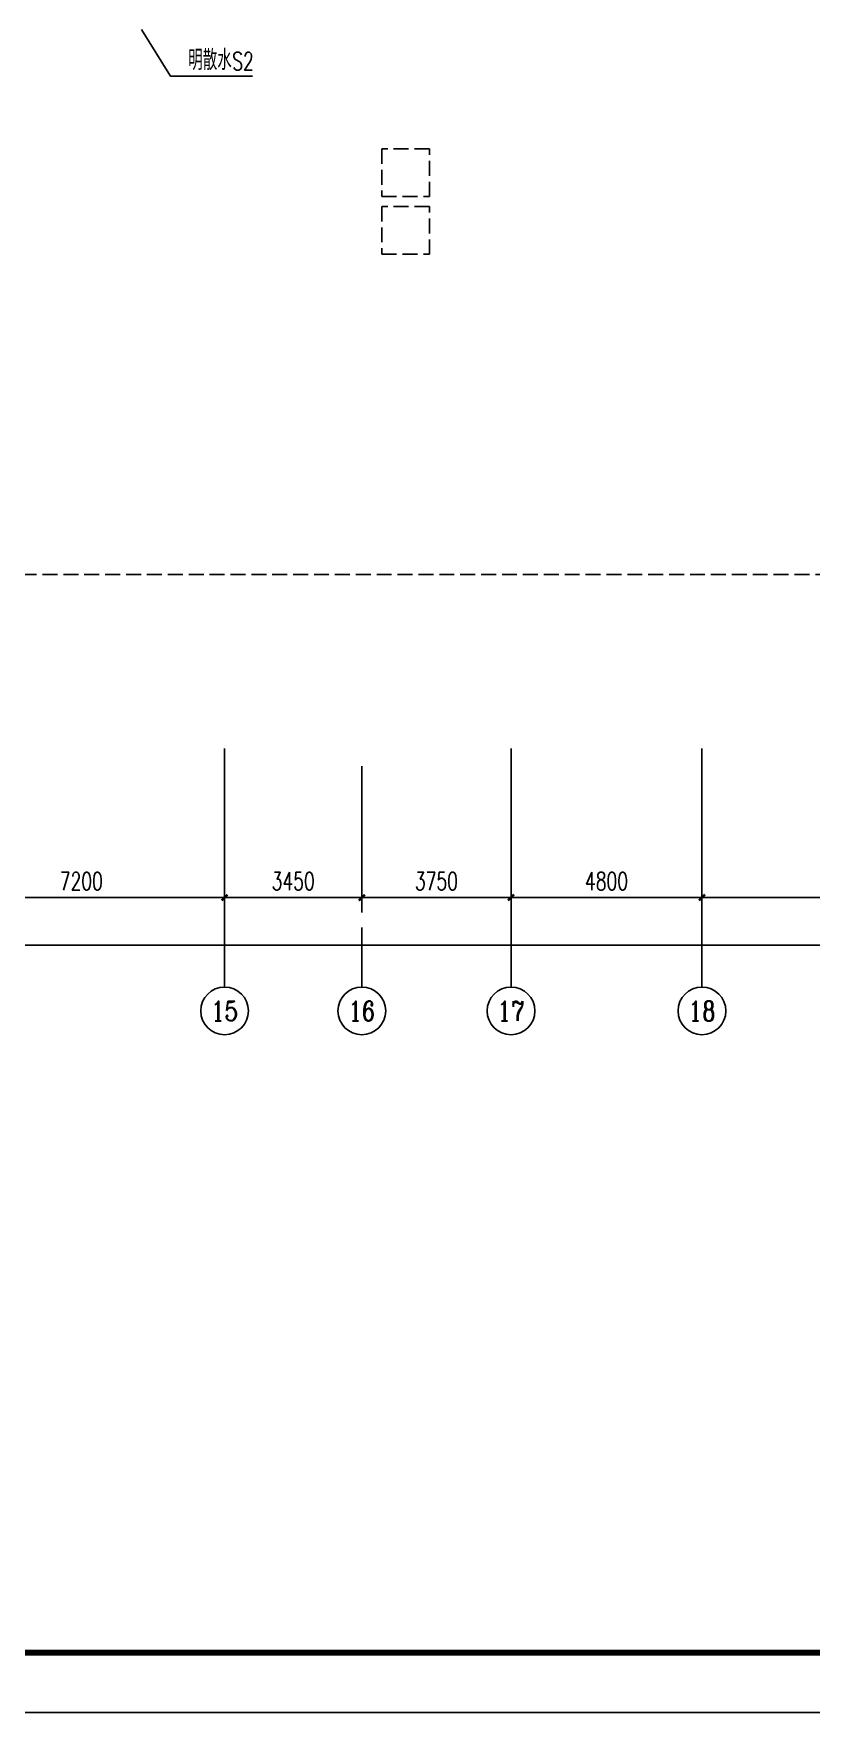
# Model space of a CAD drawing. Extents: x 1398449 to 2142961, y 256969 to 1032940.
# Drawn here: x 1609891 to 1629441, y 796133 to 838354 of the extents above; entities that cross this region are included whole.
import ezdxf
from ezdxf.enums import TextEntityAlignment as Align

# ---------------------------------------------------------------- set-up
doc = ezdxf.new("R2010")
doc.units = 0
doc.header["$LTSCALE"] = 1500
doc.header["$PDSIZE"] = 50
doc.linetypes.add('DASH', pattern=[0.35, 0.25, -0.1])
for name, color, linetype in [('1-建筑底图', 8, 'Continuous'), ('AXIS_TEXT', 7, 'Continuous'), ('BTTK', 7, 'Continuous'), ('PUB_TITLE', 4, 'Continuous'), ('党校-主楼（一期）参照$0$PUB_TITLE', 7, 'Continuous')]:
    doc.layers.add(name, color=color, linetype=linetype)
doc.layers.add('yichutu', color=7, linetype='Continuous', true_color=0xffffff, plot=False)
doc.styles.add('_TCH_AXIS', font='COMPLEX', dxfattribs={"bigfont": 'GBCBIG'})
doc.styles.add('_TCH_DIM', font='SIMPLEX', dxfattribs={"bigfont": 'GBCBIG'})
doc.styles.add('_TCH_DIM_T3', font='SIMPLEX', dxfattribs={"width": 0.705882, "bigfont": 'GBCBIG'})
doc.styles.add('COMPLEX', font='COMPLEX')
doc.styles.add('HZ(TK)', font='geniso.shx', dxfattribs={"width": 0.9, "bigfont": 'hztxt.shx'})
doc.styles.get("Standard").update_dxf_attribs({"font": 'gbeitc.shx', "bigfont": 'gbcbig.shx'})
doc.linetypes.add('JIEDI', pattern='A,1.25,-0.25,0.25,-0.25,0.625,["/",Standard,S=0.6,R=0,X=0,Y=-0.3],0.625,-0.25,0.25,-0.25', length=4)
doc.dimstyles.new('_TCH_ARCH&&150', dxfattribs={"dimtxt": 446.25, "dimasz": 150, "dimexe": 375, "dimexo": 450, "dimgap": 189.375, "dimtad": 1, "dimdec": 0, "dimzin": 0, "dimdsep": 46, "dimtxsty": '_TCH_DIM_T3', "dimblk": 'ARCHTICK', "dimcen": 0.09, "dimclrt": 7, "dimazin": 2, "dimtfac": 1, "dimtdec": 0, "dimtix": 1, "dimtmove": 2, "dimatfit": 3, "dimfxl": 1, "dimtolj": 1, "dimtzin": 0, "dimarcsym": 0})

# ---------------------------------------------------------------- blocks, each defined once
blk = doc.blocks.new('_AXISO')
blk.add_circle((0, 0), 0.5)
at = {"layer": 'AXIS_TEXT', "style": 'COMPLEX', "width": 1.041667}
blk.add_attdef('A', text='', height=0.56, dxfattribs=at).set_placement((-0.25, -0.28), (0.25, -0.28), align=Align.FIT)
blk = doc.blocks.new('_ArchTick')
at = {"color": 0, "linetype": 'ByBlock', "const_width": 0.4}
blk.add_lwpolyline([(-0.5, -0.5), (0.5, 0.5)], dxfattribs=at)
blk = doc.blocks.new('*D321')
at = {"layer": '1-建筑底图', "color": 0, "lineweight": -2, "transparency": 16777216}
for p, q in [((-100, -4728), (-100, -9603)), ((139100, -4728), (139100, -9603)), ((-100, -9228), (139100, -9228))]:
    blk.add_line(p, q, dxfattribs=at)
at = {"layer": 'Defpoints', "color": 0}
for p in [(-100, -4278), (139100, -4278), (139100, -9228)]:
    blk.add_point(p, dxfattribs=at)
at = {"layer": '1-建筑底图', "color": 0, "lineweight": -2, "transparency": 16777216, "xscale": 150, "yscale": 150, "zscale": 150, "rotation": 180}
blk.add_blockref('_ArchTick', (-100, -9228), dxfattribs=at)
at = {"layer": '1-建筑底图', "color": 0, "lineweight": -2, "transparency": 16777216, "xscale": 150, "yscale": 150, "zscale": 150}
blk.add_blockref('_ArchTick', (139100, -9228), dxfattribs=at)
at = {"layer": '1-建筑底图', "color": 7, "transparency": 16777216, "insert": (69500, -8816), "char_height": 446.2, "attachment_point": 5, "style": '_TCH_DIM_T3'}
blk.add_mtext('\\A1;139200', dxfattribs=at)
blk = doc.blocks.new('*D336')
at = {"layer": '1-建筑底图', "color": 0, "lineweight": -2, "transparency": 16777216}
for p, q in [((88400, -4728), (88400, -8403)), ((95600, -4728), (95600, -8403)), ((88400, -8028), (95600, -8028))]:
    blk.add_line(p, q, dxfattribs=at)
at = {"layer": 'Defpoints', "color": 0}
for p in [(88400, -4278), (95600, -4278), (95600, -8028)]:
    blk.add_point(p, dxfattribs=at)
at = {"layer": '1-建筑底图', "color": 0, "lineweight": -2, "transparency": 16777216, "xscale": 150, "yscale": 150, "zscale": 150, "rotation": 180}
blk.add_blockref('_ArchTick', (88400, -8028), dxfattribs=at)
at = {"layer": '1-建筑底图', "color": 0, "lineweight": -2, "transparency": 16777216, "xscale": 150, "yscale": 150, "zscale": 150}
blk.add_blockref('_ArchTick', (95600, -8028), dxfattribs=at)
at = {"layer": '1-建筑底图', "color": 7, "transparency": 16777216, "insert": (92000, -7616), "char_height": 446.2, "attachment_point": 5, "style": '_TCH_DIM_T3'}
blk.add_mtext('\\A1;7200', dxfattribs=at)
blk = doc.blocks.new('*D337')
at = {"layer": '1-建筑底图', "color": 0, "lineweight": -2, "transparency": 16777216}
for p, q in [((95600, -4728), (95600, -8403)), ((99050, -4728), (99050, -8403)), ((95600, -8028), (99050, -8028))]:
    blk.add_line(p, q, dxfattribs=at)
at = {"layer": 'Defpoints', "color": 0}
for p in [(95600, -4278), (99050, -4278), (99050, -8028)]:
    blk.add_point(p, dxfattribs=at)
at = {"layer": '1-建筑底图', "color": 0, "lineweight": -2, "transparency": 16777216, "xscale": 150, "yscale": 150, "zscale": 150, "rotation": 180}
blk.add_blockref('_ArchTick', (95600, -8028), dxfattribs=at)
at = {"layer": '1-建筑底图', "color": 0, "lineweight": -2, "transparency": 16777216, "xscale": 150, "yscale": 150, "zscale": 150}
blk.add_blockref('_ArchTick', (99050, -8028), dxfattribs=at)
at = {"layer": '1-建筑底图', "color": 7, "transparency": 16777216, "insert": (97325, -7616), "char_height": 446.2, "attachment_point": 5, "style": '_TCH_DIM_T3'}
blk.add_mtext('\\A1;3450', dxfattribs=at)
blk = doc.blocks.new('*D338')
at = {"layer": '1-建筑底图', "color": 0, "lineweight": -2, "transparency": 16777216}
for p, q in [((99050, -4728), (99050, -8403)), ((102800, -4728), (102800, -8403)), ((99050, -8028), (102800, -8028))]:
    blk.add_line(p, q, dxfattribs=at)
at = {"layer": 'Defpoints', "color": 0}
for p in [(99050, -4278), (102800, -4278), (102800, -8028)]:
    blk.add_point(p, dxfattribs=at)
at = {"layer": '1-建筑底图', "color": 0, "lineweight": -2, "transparency": 16777216, "xscale": 150, "yscale": 150, "zscale": 150, "rotation": 180}
blk.add_blockref('_ArchTick', (99050, -8028), dxfattribs=at)
at = {"layer": '1-建筑底图', "color": 0, "lineweight": -2, "transparency": 16777216, "xscale": 150, "yscale": 150, "zscale": 150}
blk.add_blockref('_ArchTick', (102800, -8028), dxfattribs=at)
at = {"layer": '1-建筑底图', "color": 7, "transparency": 16777216, "insert": (100925, -7616), "char_height": 446.2, "attachment_point": 5, "style": '_TCH_DIM_T3'}
blk.add_mtext('\\A1;3750', dxfattribs=at)
blk = doc.blocks.new('*D339')
at = {"layer": '1-建筑底图', "color": 0, "lineweight": -2, "transparency": 16777216}
for p, q in [((102800, -4728), (102800, -8403)), ((107600, -4728), (107600, -8403)), ((102800, -8028), (107600, -8028))]:
    blk.add_line(p, q, dxfattribs=at)
at = {"layer": 'Defpoints', "color": 0}
for p in [(102800, -4278), (107600, -4278), (107600, -8028)]:
    blk.add_point(p, dxfattribs=at)
at = {"layer": '1-建筑底图', "color": 0, "lineweight": -2, "transparency": 16777216, "xscale": 150, "yscale": 150, "zscale": 150, "rotation": 180}
blk.add_blockref('_ArchTick', (102800, -8028), dxfattribs=at)
at = {"layer": '1-建筑底图', "color": 0, "lineweight": -2, "transparency": 16777216, "xscale": 150, "yscale": 150, "zscale": 150}
blk.add_blockref('_ArchTick', (107600, -8028), dxfattribs=at)
at = {"layer": '1-建筑底图', "color": 7, "transparency": 16777216, "insert": (105200, -7616), "char_height": 446.2, "attachment_point": 5, "style": '_TCH_DIM_T3'}
blk.add_mtext('\\A1;4800', dxfattribs=at)
blk = doc.blocks.new('*D340')
at = {"layer": '1-建筑底图', "color": 0, "lineweight": -2, "transparency": 16777216}
for p, q in [((107600, -4728), (107600, -8403)), ((115800, -4728), (115800, -8403)), ((107600, -8028), (115800, -8028))]:
    blk.add_line(p, q, dxfattribs=at)
at = {"layer": 'Defpoints', "color": 0}
for p in [(107600, -4278), (115800, -4278), (115800, -8028)]:
    blk.add_point(p, dxfattribs=at)
at = {"layer": '1-建筑底图', "color": 0, "lineweight": -2, "transparency": 16777216, "xscale": 150, "yscale": 150, "zscale": 150, "rotation": 180}
blk.add_blockref('_ArchTick', (107600, -8028), dxfattribs=at)
at = {"layer": '1-建筑底图', "color": 0, "lineweight": -2, "transparency": 16777216, "xscale": 150, "yscale": 150, "zscale": 150}
blk.add_blockref('_ArchTick', (115800, -8028), dxfattribs=at)
at = {"layer": '1-建筑底图', "color": 7, "transparency": 16777216, "insert": (111700, -7616), "char_height": 446.2, "attachment_point": 5, "style": '_TCH_DIM_T3'}
blk.add_mtext('\\A1;8200', dxfattribs=at)
blk = doc.blocks.new('vhtemplate_2020年新竖式图框_A1_1_2', base_point=(-420.5, 0))
at = {"layer": 'PUB_TITLE', "color": 7}
blk.add_lwpolyline([(-420.5, 594), (841, 594), (841, 0), (-420.5, 0)], close=True, dxfattribs=at)
at = {"layer": 'PUB_TITLE', "const_width": 1}
blk.add_lwpolyline([(-395.5, 10), (831, 10), (831, 584), (-395.5, 584)], close=True, dxfattribs=at)
at = {"layer": 'BTTK', "color": 4, "style": 'HZ(TK)', "width": 0.9}
for tag, p in [('合作单位', (796, 511.5)), ('建设单位', (796, 209.5)), ('工程名称', (796, 176.5)), ('子项名称', (806, 160)), ('图纸名称', (796, 141))]:
    blk.add_attdef(tag, text='', height=3.5, dxfattribs=at).set_placement(p, align=Align.MIDDLE_CENTER)
for tag, p in [('注册证书号', (808.5, 309.01)), ('注册印章号', (808.5, 301.01)), ('设计号', (806, 193)), ('图别', (789.75, 34)), ('图号', (822.25, 34)), ('版本号', (789.75, 26)), ('日期', (822.25, 26))]:
    blk.add_attdef(tag, text='', height=3.5, dxfattribs=at).set_placement(p, align=Align.MIDDLE)
blk = doc.blocks.new('yct-1261-594-189225-89100-150-1004.0')
at = {"layer": 'yichutu', "color": 7, "true_color": 0xffffff}
blk.add_lwpolyline([(0, 0), (0, 89100), (189225, 89100), (189225, 0)], close=True, dxfattribs=at)
blk = doc.blocks.new('1-一层建筑底图')
at = {"layer": '1-建筑底图'}
for p, q in [((93510.7, 13800), (94240.2, 12626.5)), ((94240.2, 12626.5), (96304.7, 12626.5)), ((95600, -4278.1), (95600, -10278.1)), ((102800, -4278.1), (102800, -10278.1)), ((107600, -4278.1), (107600, -10278.1)), ((99050, -8778.1), (99050, -10278.1))]:
    blk.add_line(p, q, dxfattribs=at)
at = {"layer": '1-建筑底图', "linetype": 'DASH'}
for points in [[(99550.1, 9600), (100750.1, 9600), (100750.1, 10800), (99550.1, 10800)], [(99550.1, 8150), (100750.1, 8150), (100750.1, 9350), (99550.1, 9350)]]:
    blk.add_lwpolyline(points, close=True, dxfattribs=at)
blk.add_lwpolyline([(0.1, 700), (0.1, -9900), (23300.1, -9900), (23300.1, 100), (116300.1, 100)], dxfattribs=at)
at = {"layer": '1-建筑底图'}
ref = blk.add_blockref('_AXISO', (95600, -10878.1), dxfattribs=dict(at, xscale=1200, yscale=1200, zscale=1200))
ref.add_attrib('A', '15', dxfattribs={"layer": 'AXIS_TEXT', "height": 492.67, "style": '_TCH_AXIS'}).set_placement((95259.9, -11124.5), (95940.2, -11124.5), align=Align.FIT)
ref = blk.add_blockref('_AXISO', (99050, -10878.1), dxfattribs=dict(at, xscale=1200, yscale=1200, zscale=1200))
ref.add_attrib('A', '16', dxfattribs={"layer": 'AXIS_TEXT', "height": 492.67, "style": '_TCH_AXIS'}).set_placement((98709.9, -11124.5), (99390.2, -11124.5), align=Align.FIT)
ref = blk.add_blockref('_AXISO', (102800, -10878.1), dxfattribs=dict(at, xscale=1200, yscale=1200, zscale=1200))
ref.add_attrib('A', '17', dxfattribs={"layer": 'AXIS_TEXT', "height": 492.67, "style": '_TCH_AXIS'}).set_placement((102459.9, -11124.5), (103140.2, -11124.5), align=Align.FIT)
ref = blk.add_blockref('_AXISO', (107600, -10878.1), dxfattribs=dict(at, xscale=1200, yscale=1200, zscale=1200))
ref.add_attrib('A', '18', dxfattribs={"layer": 'AXIS_TEXT', "height": 492.67, "style": '_TCH_AXIS'}).set_placement((107259.9, -11124.5), (107940.2, -11124.5), align=Align.FIT)
at = {"layer": '1-建筑底图', "style": '_TCH_DIM'}
blk.add_text('明散水', height=506.38, dxfattribs=at).set_placement((94688.8, 12784))
at = {"layer": '1-建筑底图', "style": '_TCH_DIM', "width": 0.705882}
blk.add_text('S2', height=446.25, dxfattribs=at).set_placement((95794.7, 12784))
at = {"layer": '1-建筑底图'}
for p1, p2, distance, picture, middle in [((-100, -4278.1), (139100, -4278.1), -4950, '*D321', (69500, -8815.6)), ((88400, -4278.1), (95600, -4278.1), -3750, '*D336', (92000, -7615.6)), ((95600, -4278.1), (99050, -4278.1), -3750, '*D337', (97325, -7615.6)), ((99050, -4278.1), (102800, -4278.1), -3750, '*D338', (100925, -7615.6)), ((102800, -4278.1), (107600, -4278.1), -3750, '*D339', (105200, -7615.6)), ((107600, -4278.1), (115800, -4278.1), -3750, '*D340', (111700, -7615.6))]:
    dim = blk.add_aligned_dim(p1=p1, p2=p2, distance=distance, dimstyle='_TCH_ARCH&&150', dxfattribs=at)
    dim.commit()
    dim.dimension.update_dxf_attribs({"geometry": picture, "text_midpoint": middle})

msp = doc.modelspace()

# ---------------------------------------------------------------- linework, layer by layer
at = {"layer": '党校-主楼（一期）参照$0$PUB_TITLE'}
msp.add_lwpolyline([(1498789.3, 796132.9), (1687939.3, 796132.9), (1687939.3, 885232.9), (1498789.3, 885232.9)], close=True, dxfattribs=at)
at = {"layer": '党校-主楼（一期）参照$0$PUB_TITLE', "const_width": 150}
msp.add_lwpolyline([(1502539.3, 797632.9), (1686439.3, 797632.9), (1686439.3, 883732.9), (1502539.3, 883732.9)], close=True, dxfattribs=at)

# ---------------------------------------------------------------- block references
at = {"xscale": 150, "yscale": 150, "zscale": 150}
msp.add_blockref('vhtemplate_2020年新竖式图框_A1_1_2', (1498714.3, 796132.9), dxfattribs=at)
at = {"layer": '1-建筑底图', "linetype": 'JIEDI'}
msp.add_blockref('1-一层建筑底图', (1519090.9, 824654.4), dxfattribs=at)
at = {"layer": 'yichutu'}
msp.add_blockref('yct-1261-594-189225-89100-150-1004.0', (1498714.3, 796132.9), dxfattribs=at)

doc.saveas('drawing.dxf')
